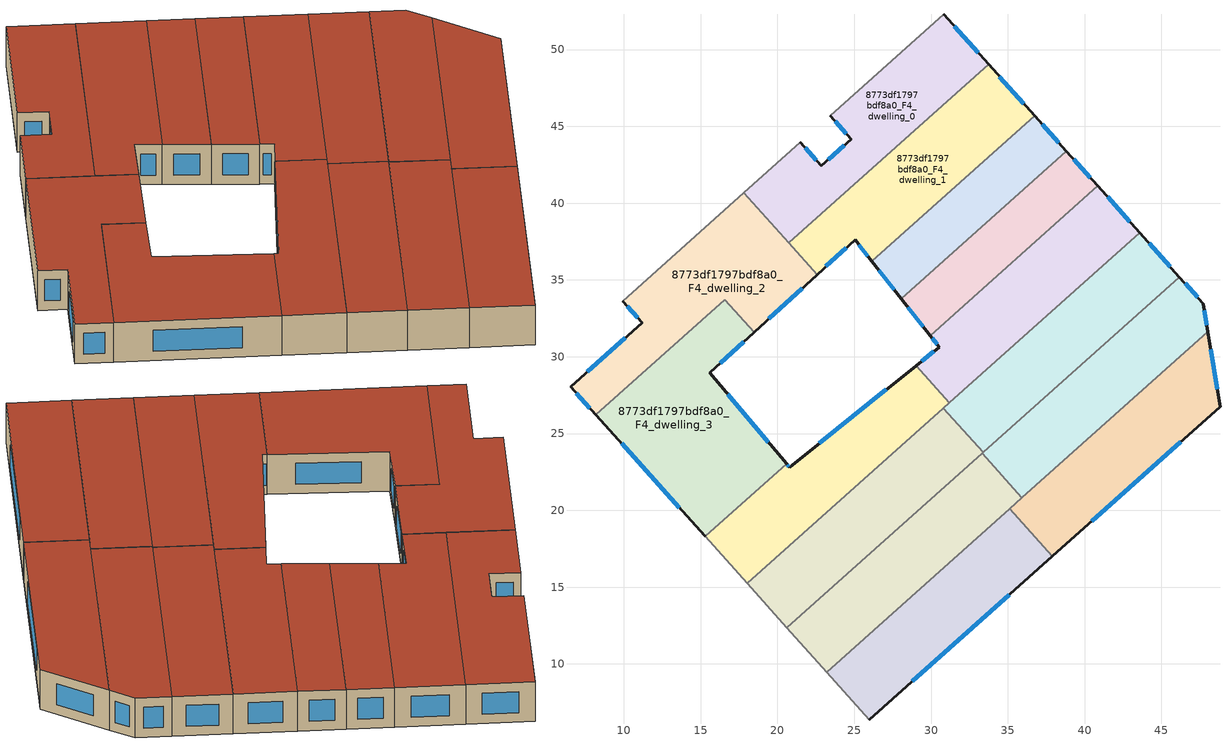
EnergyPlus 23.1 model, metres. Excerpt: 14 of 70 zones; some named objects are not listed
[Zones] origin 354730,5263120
8773df1797bdf8a0_F4_dwelling_0
 floor to 8773df1797bdf8a0_F3_dwelling_0 (EU_floor_Construction): 30.83,52.29 33.75,49.03 20.73,37.41 17.82,40.68 21.49,43.95 22.85,42.43 24.81,44.17 23.45,45.7 z12
 wall outside (EU_wall_Construction): 23.45,45.7 24.81,44.17 22.85,42.43 21.49,43.95 / 33.75,49.03 30.83,52.29 z12:15
 wall adiabatic (EU_wall_Construction): 30.83,52.29 23.45,45.7 / 21.49,43.95 17.82,40.68 z12:15
 wall to 8773df1797bdf8a0_F4_dwelling_1 (EU_wall_Construction): 20.73,37.41 33.75,49.03 z12:15
 wall to 8773df1797bdf8a0_F4_dwelling_2 (EU_wall_Construction): 17.82,40.68 20.73,37.41 z12:15
 window (EU_Window_Construction): 22.53,42.79 21.81,43.6 / 24.35,43.76 23.31,42.84 / 23.77,45.34 24.49,44.53 / 33.06,49.8 31.51,51.52 z12.7:14.3
 roof outside (EU_roof_Construction): 24.81,44.17 22.85,42.43 21.49,43.95 17.82,40.68 20.73,37.41 33.75,49.03 30.83,52.29 23.45,45.7 z15
8773df1797bdf8a0_F4_dwelling_1
 floor to 8773df1797bdf8a0_F3_dwelling_1 (EU_floor_Construction): 33.75,49.03 36.76,45.68 26.15,36.21 25.05,37.62 22.57,35.35 20.73,37.41 z12
 wall outside (EU_wall_Construction): 36.76,45.68 33.75,49.03 / 22.57,35.35 25.05,37.62 26.15,36.21 z12:15
 wall to 8773df1797bdf8a0_F4_dwelling_4 (EU_wall_Construction): 26.15,36.21 36.76,45.68 z12:15
 wall to 8773df1797bdf8a0_F4_dwelling_2 (EU_wall_Construction): 20.73,37.41 22.57,35.35 z12:15
 window (EU_Window_Construction): 36.05,46.47 34.45,48.25 / 25.31,37.29 25.89,36.54 / 23.15,35.88 24.47,37.08 z12.7:14.3
 roof outside (EU_roof_Construction): 36.76,45.68 33.75,49.03 20.73,37.41 22.57,35.35 25.05,37.62 26.15,36.21 z15
8773df1797bdf8a0_F4_dwelling_10
 floor to 8773df1797bdf8a0_F3_dwelling_10 (EU_floor_Construction): 47.72,33.46 48.02,31.62 35.91,20.81 33.32,23.71 46.17,35.19 z12
 wall outside (EU_wall_Construction): 48.02,31.62 47.72,33.46 46.17,35.19 z12:15
 wall to 8773df1797bdf8a0_F4_dwelling_11 (EU_wall_Construction): 33.32,23.71 35.91,20.81 z12:15
 wall to 8773df1797bdf8a0_F4_dwelling_12 (EU_wall_Construction): 35.91,20.81 48.02,31.62 z12:15
 wall to 8773df1797bdf8a0_F4_dwelling_8 (EU_wall_Construction): 46.17,35.19 33.39,23.77 z12:15
 wall to 8773df1797bdf8a0_F4_dwelling_9 (EU_wall_Construction): 33.39,23.77 33.32,23.71 z12:15
 window (EU_Window_Construction): 47.95,32.05 47.79,33.03 / 47.36,33.87 46.54,34.78 z12.7:14.3
 roof outside (EU_roof_Construction): 48.02,31.62 47.72,33.46 46.17,35.19 33.32,23.71 35.91,20.81 z15
8773df1797bdf8a0_F4_dwelling_11
 floor to 8773df1797bdf8a0_F3_dwelling_11 (EU_floor_Construction): 33.32,23.71 35.91,20.81 23.21,9.47 20.61,12.37 z12
 wall adiabatic (EU_wall_Construction): 20.61,12.37 23.21,9.47 z12:15
 wall to 8773df1797bdf8a0_F4_dwelling_13 (EU_wall_Construction): 23.21,9.47 35.13,20.11 z12:15
 wall to 8773df1797bdf8a0_F4_dwelling_9 (EU_wall_Construction): 33.32,23.71 20.61,12.37 z12:15
 wall to 8773df1797bdf8a0_F4_dwelling_12 (EU_wall_Construction): 35.13,20.11 35.91,20.81 z12:15
 roof outside (EU_roof_Construction): 35.91,20.81 33.32,23.71 20.61,12.37 23.21,9.47 z15
8773df1797bdf8a0_F4_dwelling_12
 floor to 8773df1797bdf8a0_F3_dwelling_12 (EU_floor_Construction): 48.02,31.62 48.81,26.75 37.9,17.01 35.13,20.11 z12
 wall outside (EU_wall_Construction): 37.9,17.01 48.81,26.75 48.02,31.62 z12:15
 wall to 8773df1797bdf8a0_F4_dwelling_13 (EU_wall_Construction): 35.13,20.11 37.9,17.01 z12:15
 window (EU_Window_Construction): 40.46,19.3 46.25,24.46 / 48.63,27.89 48.21,30.48 z12.7:14.3
 roof outside (EU_roof_Construction): 48.81,26.75 48.02,31.62 35.13,20.11 37.9,17.01 z15
8773df1797bdf8a0_F4_dwelling_13
 floor to 8773df1797bdf8a0_F3_dwelling_13 (EU_floor_Construction): 35.13,20.11 37.9,17.01 25.98,6.38 23.21,9.47 z12
 wall outside (EU_wall_Construction): 25.98,6.38 37.9,17.01 z12:15
 wall adiabatic (EU_wall_Construction): 23.21,9.47 25.98,6.38 z12:15
 window (EU_Window_Construction): 28.78,8.88 35.1,14.51 z12.7:14.3
 roof outside (EU_roof_Construction): 37.9,17.01 35.13,20.11 23.21,9.47 25.98,6.38 z15
8773df1797bdf8a0_F4_dwelling_2
 floor to 8773df1797bdf8a0_F3_dwelling_2 (EU_floor_Construction): 17.82,40.68 22.57,35.35 18.47,31.59 16.58,33.71 8.18,26.21 6.52,28.06 11.18,32.21 9.92,33.62 z12
 wall outside (EU_wall_Construction): 9.92,33.62 11.18,32.21 6.52,28.06 8.18,26.21 / 18.47,31.59 22.57,35.35 z12:15
 wall adiabatic (EU_wall_Construction): 17.82,40.68 9.92,33.62 z12:15
 wall to 8773df1797bdf8a0_F4_dwelling_3 (EU_wall_Construction): 8.18,26.21 16.58,33.71 18.47,31.59 z12:15
 window (EU_Window_Construction): 10.09,31.24 7.62,29.03 / 10.21,33.29 10.89,32.54 / 19.44,32.47 21.61,34.47 / 6.91,27.62 7.79,26.64 z12.7:14.3
 roof outside (EU_roof_Construction): 18.47,31.59 22.57,35.35 17.82,40.68 9.92,33.62 11.18,32.21 6.52,28.06 8.18,26.21 16.58,33.71 z15
8773df1797bdf8a0_F4_dwelling_3
 floor to 8773df1797bdf8a0_F3_dwelling_3 (EU_floor_Construction): 18.47,31.59 15.59,28.94 20.59,23.03 15.29,18.3 8.18,26.21 16.58,33.71 z12
 wall outside (EU_wall_Construction): 20.59,23.03 15.59,28.94 18.47,31.59 / 8.18,26.21 15.29,18.3 z12:15
 wall to 8773df1797bdf8a0_F4_dwelling_7 (EU_wall_Construction): 15.29,18.3 20.59,23.03 z12:15
 window (EU_Window_Construction): 16.26,29.57 17.8,30.97 / 19.41,24.42 16.76,27.56 / 9.85,24.35 13.62,20.15 z12.7:14.3
 roof outside (EU_roof_Construction): 20.59,23.03 15.59,28.94 18.47,31.59 16.58,33.71 8.18,26.21 15.29,18.3 z15
8773df1797bdf8a0_F4_dwelling_4
 floor to 8773df1797bdf8a0_F3_dwelling_4 (EU_floor_Construction): 36.76,45.68 38.81,43.39 28.05,33.79 26.15,36.21 z12
 wall outside (EU_wall_Construction): 38.81,43.39 36.76,45.68 / 26.15,36.21 28.05,33.79 z12:15
 wall to 8773df1797bdf8a0_F4_dwelling_5 (EU_wall_Construction): 28.05,33.79 38.81,43.39 z12:15
 window (EU_Window_Construction): 38.33,43.93 37.24,45.15 / 26.59,35.64 27.6,34.36 z12.7:14.3
 roof outside (EU_roof_Construction): 38.81,43.39 36.76,45.68 26.15,36.21 28.05,33.79 z15
8773df1797bdf8a0_F4_dwelling_5
 floor to 8773df1797bdf8a0_F3_dwelling_5 (EU_floor_Construction): 38.81,43.39 40.85,41.12 29.94,31.38 28.05,33.79 z12
 wall outside (EU_wall_Construction): 40.85,41.12 38.81,43.39 / 28.05,33.79 29.94,31.38 z12:15
 wall to 8773df1797bdf8a0_F4_dwelling_6 (EU_wall_Construction): 29.94,31.38 40.85,41.12 z12:15
 window (EU_Window_Construction): 40.37,41.65 39.29,42.86 / 28.49,33.22 29.5,31.94 z12.7:14.3
 roof outside (EU_roof_Construction): 40.85,41.12 38.81,43.39 28.05,33.79 29.94,31.38 z15
8773df1797bdf8a0_F4_dwelling_6
 floor to 8773df1797bdf8a0_F3_dwelling_6 (EU_floor_Construction): 40.85,41.12 43.59,38.07 31.2,27 29.03,29.43 30.53,30.63 29.94,31.38 z12
 wall outside (EU_wall_Construction): 43.59,38.07 40.85,41.12 / 29.94,31.38 30.53,30.63 29.03,29.43 z12:15
 wall to 8773df1797bdf8a0_F4_dwelling_7 (EU_wall_Construction): 29.03,29.43 31.2,27 z12:15
 wall to 8773df1797bdf8a0_F4_dwelling_8 (EU_wall_Construction): 31.2,27 43.59,38.07 z12:15
 window (EU_Window_Construction): 42.95,38.78 41.49,40.4 / 30.17,30.35 29.38,29.71 / 30.08,31.2 30.39,30.81 z12.7:14.3
 roof outside (EU_roof_Construction): 43.59,38.07 40.85,41.12 29.94,31.38 30.53,30.63 29.03,29.43 31.2,27 z15
8773df1797bdf8a0_F4_dwelling_7
 floor to 8773df1797bdf8a0_F3_dwelling_7 (EU_floor_Construction): 29.03,29.43 31.2,27 18.02,15.25 15.29,18.3 20.59,23.03 20.78,22.8 z12
 wall outside (EU_wall_Construction): 29.03,29.43 20.78,22.8 20.59,23.03 z12:15
 wall adiabatic (EU_wall_Construction): 15.29,18.3 18.02,15.25 z12:15
 wall to 8773df1797bdf8a0_F4_dwelling_9 (EU_wall_Construction): 18.02,15.25 30.81,26.66 z12:15
 wall to 8773df1797bdf8a0_F4_dwelling_8 (EU_wall_Construction): 30.81,26.66 31.2,27 z12:15
 window (EU_Window_Construction): 27.09,27.87 22.72,24.36 / 20.74,22.85 20.63,22.98 z12.7:14.3
 roof outside (EU_roof_Construction): 31.2,27 29.03,29.43 20.78,22.8 20.59,23.03 15.29,18.3 18.02,15.25 z15
8773df1797bdf8a0_F4_dwelling_8
 floor to 8773df1797bdf8a0_F3_dwelling_8 (EU_floor_Construction): 43.59,38.07 46.17,35.19 33.39,23.77 30.81,26.66 z12
 wall outside (EU_wall_Construction): 46.17,35.19 43.59,38.07 z12:15
 wall to 8773df1797bdf8a0_F4_dwelling_9 (EU_wall_Construction): 30.81,26.66 33.39,23.77 z12:15
 window (EU_Window_Construction): 45.57,35.86 44.2,37.39 z12.7:14.3
 roof outside (EU_roof_Construction): 46.17,35.19 43.59,38.07 30.81,26.66 33.39,23.77 z15
8773df1797bdf8a0_F4_dwelling_9
 floor to 8773df1797bdf8a0_F3_dwelling_9 (EU_floor_Construction): 30.81,26.66 33.39,23.77 20.61,12.37 18.02,15.25 z12
 wall adiabatic (EU_wall_Construction): 18.02,15.25 20.61,12.37 z12:15
 roof outside (EU_roof_Construction): 33.39,23.77 30.81,26.66 18.02,15.25 20.61,12.37 z15
[Building]
EU S2 Campaign: North Axis=0; Terrain=City; Solar Distribution=FullExterior
[Site:Location]
Budapest.Ferenc.Liszt.Intl.AP: Latitude=47.437; Longitude=19.256; Time Zone=1; Elevation=185
[SizingPeriod:WeatherFileDays]
AnnualSizingPeriod: Begin Month=1; Begin Day of Month=1; End Month=12; End Day of Month=31; Day of Week for Start Day=Monday; Use Weather File Daylight Saving Period=No; Use Weather File Rain and Snow Indicators=No
[MATERIAL]
EU_InternalMass_Material: Roughness=MediumRough; Thickness=0.1; Conductivity=1; Density=1800; Specific Heat=900; Thermal Absorptance=0.9; Solar Absorptance=0.7; Visible Absorptance=0.7
[MATERIAL:NOMASS] Roughness=MediumRough; Thermal Absorptance=0.9; Solar Absorptance=0.7; Visible Absorptance=0.7
Name | Thermal Resistance
EU_wall_NoMass | 0.832559
EU_roof_NoMass | 1.39638
EU_floor_NoMass | 0.872794
[WINDOWMATERIAL:SIMPLEGLAZINGSYSTEM]
EU_Window_SimpleGlazing: UFactor=2.79869; Solar Heat Gain Coefficient=0.75; Visible Transmittance=0.75
[CONSTRUCTION]
EU_wall_Construction: EU_wall_NoMass
EU_roof_Construction: EU_roof_NoMass
EU_floor_Construction: EU_floor_NoMass
EU_Window_Construction: EU_Window_SimpleGlazing
EU_InternalMass_Construction: EU_InternalMass_Material
[ZONE] Type=1; Multiplier=1; Ceiling Height=autocalculate; Floor Area=autocalculate; Part of Total Floor Area=Yes
Name | Volume
8773df1797bdf8a0_F4_dwelling_0 | 212.594
8773df1797bdf8a0_F4_dwelling_1 | 218.421
8773df1797bdf8a0_F4_dwelling_10 | 198.93
8773df1797bdf8a0_F4_dwelling_11 | 198.931
8773df1797bdf8a0_F4_dwelling_12 | 198.965
8773df1797bdf8a0_F4_dwelling_13 | 198.981
8773df1797bdf8a0_F4_dwelling_2 | 232.085
8773df1797bdf8a0_F4_dwelling_3 | 265.197
8773df1797bdf8a0_F4_dwelling_4 | 132.079
8773df1797bdf8a0_F4_dwelling_5 | 133.341
8773df1797bdf8a0_F4_dwelling_6 | 198.934
8773df1797bdf8a0_F4_dwelling_7 | 198.952
8773df1797bdf8a0_F4_dwelling_8 | 198.966
8773df1797bdf8a0_F4_dwelling_9 | 198.944
[INTERNALMASS] Construction=EU_InternalMass_Construction
Name | Zone or ZoneList | Surface Area
8773df1797bdf8a0_F4_dwelling_0_EU_InternalMass | 8773df1797bdf8a0_F4_dwelling_0 | 70.8596
8773df1797bdf8a0_F4_dwelling_1_EU_InternalMass | 8773df1797bdf8a0_F4_dwelling_1 | 72.8072
8773df1797bdf8a0_F4_dwelling_2_EU_InternalMass | 8773df1797bdf8a0_F4_dwelling_2 | 77.362
8773df1797bdf8a0_F4_dwelling_3_EU_InternalMass | 8773df1797bdf8a0_F4_dwelling_3 | 88.4031
8773df1797bdf8a0_F4_dwelling_4_EU_InternalMass | 8773df1797bdf8a0_F4_dwelling_4 | 44.0262
8773df1797bdf8a0_F4_dwelling_5_EU_InternalMass | 8773df1797bdf8a0_F4_dwelling_5 | 44.4469
8773df1797bdf8a0_F4_dwelling_6_EU_InternalMass | 8773df1797bdf8a0_F4_dwelling_6 | 66.3101
8773df1797bdf8a0_F4_dwelling_7_EU_InternalMass | 8773df1797bdf8a0_F4_dwelling_7 | 66.3178
8773df1797bdf8a0_F4_dwelling_8_EU_InternalMass | 8773df1797bdf8a0_F4_dwelling_8 | 66.3223
8773df1797bdf8a0_F4_dwelling_9_EU_InternalMass | 8773df1797bdf8a0_F4_dwelling_9 | 66.3138
8773df1797bdf8a0_F4_dwelling_10_EU_InternalMass | 8773df1797bdf8a0_F4_dwelling_10 | 66.3098
8773df1797bdf8a0_F4_dwelling_11_EU_InternalMass | 8773df1797bdf8a0_F4_dwelling_11 | 66.31
8773df1797bdf8a0_F4_dwelling_12_EU_InternalMass | 8773df1797bdf8a0_F4_dwelling_12 | 66.3229
8773df1797bdf8a0_F4_dwelling_13_EU_InternalMass | 8773df1797bdf8a0_F4_dwelling_13 | 66.3272
[OTHEREQUIPMENT] Fuel Type=Electricity; Design Level Calculation Method=Watts/Area; Power per Zone Floor Area=1; Fraction Latent=0; Fraction Radiant=0; Fraction Lost=0; Carbon Dioxide Generation Rate=0; EndUse Subcategory=EU_Step8_InternalGains
Name | Zone or ZoneList or Space or SpaceList | Schedule
EU_Step8_InternalGain_8773df1797bdf8a0_F4_dwelling_0_f000 | 8773df1797bdf8a0_F4_dwelling_0 | EU_Step8_GainSchedule_8773df1797bdf8a0_F4_dwelling_0_f000
EU_Step8_InternalGain_8773df1797bdf8a0_F4_dwelling_1_f000 | 8773df1797bdf8a0_F4_dwelling_1 | EU_Step8_GainSchedule_8773df1797bdf8a0_F4_dwelling_1_f000
EU_Step8_InternalGain_8773df1797bdf8a0_F4_dwelling_2_f000 | 8773df1797bdf8a0_F4_dwelling_2 | EU_Step8_GainSchedule_8773df1797bdf8a0_F4_dwelling_2_f000
EU_Step8_InternalGain_8773df1797bdf8a0_F4_dwelling_3_f000 | 8773df1797bdf8a0_F4_dwelling_3 | EU_Step8_GainSchedule_8773df1797bdf8a0_F4_dwelling_3_f000
EU_Step8_InternalGain_8773df1797bdf8a0_F4_dwelling_4_f000 | 8773df1797bdf8a0_F4_dwelling_4 | EU_Step8_GainSchedule_8773df1797bdf8a0_F4_dwelling_4_f000
EU_Step8_InternalGain_8773df1797bdf8a0_F4_dwelling_5_f000 | 8773df1797bdf8a0_F4_dwelling_5 | EU_Step8_GainSchedule_8773df1797bdf8a0_F4_dwelling_5_f000
EU_Step8_InternalGain_8773df1797bdf8a0_F4_dwelling_6_f000 | 8773df1797bdf8a0_F4_dwelling_6 | EU_Step8_GainSchedule_8773df1797bdf8a0_F4_dwelling_6_f000
EU_Step8_InternalGain_8773df1797bdf8a0_F4_dwelling_7_f000 | 8773df1797bdf8a0_F4_dwelling_7 | EU_Step8_GainSchedule_8773df1797bdf8a0_F4_dwelling_7_f000
EU_Step8_InternalGain_8773df1797bdf8a0_F4_dwelling_8_f000 | 8773df1797bdf8a0_F4_dwelling_8 | EU_Step8_GainSchedule_8773df1797bdf8a0_F4_dwelling_8_f000
EU_Step8_InternalGain_8773df1797bdf8a0_F4_dwelling_9_f000 | 8773df1797bdf8a0_F4_dwelling_9 | EU_Step8_GainSchedule_8773df1797bdf8a0_F4_dwelling_9_f000
EU_Step8_InternalGain_8773df1797bdf8a0_F4_dwelling_10_f000 | 8773df1797bdf8a0_F4_dwelling_10 | EU_Step8_GainSchedule_8773df1797bdf8a0_F4_dwelling_10_f000
EU_Step8_InternalGain_8773df1797bdf8a0_F4_dwelling_11_f000 | 8773df1797bdf8a0_F4_dwelling_11 | EU_Step8_GainSchedule_8773df1797bdf8a0_F4_dwelling_11_f000
EU_Step8_InternalGain_8773df1797bdf8a0_F4_dwelling_12_f000 | 8773df1797bdf8a0_F4_dwelling_12 | EU_Step8_GainSchedule_8773df1797bdf8a0_F4_dwelling_12_f000
EU_Step8_InternalGain_8773df1797bdf8a0_F4_dwelling_13_f000 | 8773df1797bdf8a0_F4_dwelling_13 | EU_Step8_GainSchedule_8773df1797bdf8a0_F4_dwelling_13_f000
[ZONEVENTILATION:DESIGNFLOWRATE] Schedule=EU_AlwaysOn; Design Flow Rate Calculation Method=AirChanges/Hour; Air Changes per Hour=0.475469; Ventilation Type=Natural; Fan Pressure Rise=0; Fan Total Efficiency=1; Constant Term Coefficient=1; Temperature Term Coefficient=0; Velocity Term Coefficient=0; Velocity Squared Term Coefficient=0; Minimum Indoor Temperature=-100; Maximum Indoor Temperature=100; Delta Temperature=-100; Minimum Outdoor Temperature=-100; Maximum Outdoor Temperature=100; Maximum Wind Speed=40
Name | Zone or ZoneList or Space or SpaceList
EU_ConstantAir_8773df1797bdf8a0_F4_dwelling_0 | 8773df1797bdf8a0_F4_dwelling_0
EU_ConstantAir_8773df1797bdf8a0_F4_dwelling_1 | 8773df1797bdf8a0_F4_dwelling_1
EU_ConstantAir_8773df1797bdf8a0_F4_dwelling_2 | 8773df1797bdf8a0_F4_dwelling_2
EU_ConstantAir_8773df1797bdf8a0_F4_dwelling_3 | 8773df1797bdf8a0_F4_dwelling_3
EU_ConstantAir_8773df1797bdf8a0_F4_dwelling_4 | 8773df1797bdf8a0_F4_dwelling_4
EU_ConstantAir_8773df1797bdf8a0_F4_dwelling_5 | 8773df1797bdf8a0_F4_dwelling_5
EU_ConstantAir_8773df1797bdf8a0_F4_dwelling_6 | 8773df1797bdf8a0_F4_dwelling_6
EU_ConstantAir_8773df1797bdf8a0_F4_dwelling_7 | 8773df1797bdf8a0_F4_dwelling_7
EU_ConstantAir_8773df1797bdf8a0_F4_dwelling_8 | 8773df1797bdf8a0_F4_dwelling_8
EU_ConstantAir_8773df1797bdf8a0_F4_dwelling_9 | 8773df1797bdf8a0_F4_dwelling_9
EU_ConstantAir_8773df1797bdf8a0_F4_dwelling_10 | 8773df1797bdf8a0_F4_dwelling_10
EU_ConstantAir_8773df1797bdf8a0_F4_dwelling_11 | 8773df1797bdf8a0_F4_dwelling_11
EU_ConstantAir_8773df1797bdf8a0_F4_dwelling_12 | 8773df1797bdf8a0_F4_dwelling_12
EU_ConstantAir_8773df1797bdf8a0_F4_dwelling_13 | 8773df1797bdf8a0_F4_dwelling_13
[HVACTEMPLATE:ZONE:IDEALLOADSAIRSYSTEM] System Availability Schedule=EU_AlwaysOn; Maximum Heating Supply Air Temperature=50; Minimum Cooling Supply Air Temperature=13; Maximum Heating Supply Air Humidity Ratio=0.0156; Minimum Cooling Supply Air Humidity Ratio=0.0077; Heating Limit=NoLimit; Cooling Limit=NoLimit; Heating Availability Schedule=EU_AlwaysOn; Cooling Availability Schedule=EU_CoolingOff; Dehumidification Control Type=ConstantSensibleHeatRatio; Cooling Sensible Heat Ratio=0.7; Dehumidification Setpoint=60; Humidification Control Type=None; Humidification Setpoint=30; Outdoor Air Method=None; Outdoor Air Flow Rate per Person=0.00944; Outdoor Air Flow Rate per Zone Floor Area=0; Outdoor Air Flow Rate per Zone=0; Demand Controlled Ventilation Type=None; Outdoor Air Economizer Type=NoEconomizer; Heat Recovery Type=None; Sensible Heat Recovery Effectiveness=0.7; Latent Heat Recovery Effectiveness=0.65
Name | Template Thermostat
8773df1797bdf8a0_F4_dwelling_0 | EU_HeatOnly_8773df1797bdf8a0_F4_dwelling_0
8773df1797bdf8a0_F4_dwelling_1 | EU_HeatOnly_8773df1797bdf8a0_F4_dwelling_1
8773df1797bdf8a0_F4_dwelling_2 | EU_HeatOnly_8773df1797bdf8a0_F4_dwelling_2
8773df1797bdf8a0_F4_dwelling_3 | EU_HeatOnly_8773df1797bdf8a0_F4_dwelling_3
8773df1797bdf8a0_F4_dwelling_4 | EU_HeatOnly_8773df1797bdf8a0_F4_dwelling_4
8773df1797bdf8a0_F4_dwelling_5 | EU_HeatOnly_8773df1797bdf8a0_F4_dwelling_5
8773df1797bdf8a0_F4_dwelling_6 | EU_HeatOnly_8773df1797bdf8a0_F4_dwelling_6
8773df1797bdf8a0_F4_dwelling_7 | EU_HeatOnly_8773df1797bdf8a0_F4_dwelling_7
8773df1797bdf8a0_F4_dwelling_8 | EU_HeatOnly_8773df1797bdf8a0_F4_dwelling_8
8773df1797bdf8a0_F4_dwelling_9 | EU_HeatOnly_8773df1797bdf8a0_F4_dwelling_9
8773df1797bdf8a0_F4_dwelling_10 | EU_HeatOnly_8773df1797bdf8a0_F4_dwelling_10
8773df1797bdf8a0_F4_dwelling_11 | EU_HeatOnly_8773df1797bdf8a0_F4_dwelling_11
8773df1797bdf8a0_F4_dwelling_12 | EU_HeatOnly_8773df1797bdf8a0_F4_dwelling_12
8773df1797bdf8a0_F4_dwelling_13 | EU_HeatOnly_8773df1797bdf8a0_F4_dwelling_13
[SIZING:ZONE] Zone Cooling Design Supply Air Temperature Input Method=SupplyAirTemperature; Zone Cooling Design Supply Air Temperature=13; Zone Heating Design Supply Air Temperature Input Method=SupplyAirTemperature; Zone Heating Design Supply Air Temperature=50; Zone Cooling Design Supply Air Humidity Ratio=0.008; Zone Heating Design Supply Air Humidity Ratio=0.008; Cooling Design Air Flow Method=DesignDay; Cooling Design Air Flow Rate=0; Cooling Minimum Air Flow per Zone Floor Area=0.000762; Cooling Minimum Air Flow=0; Cooling Minimum Air Flow Fraction=0.2; Heating Design Air Flow Method=DesignDay; Heating Design Air Flow Rate=0; Heating Maximum Air Flow per Zone Floor Area=0.002032; Heating Maximum Air Flow=0.141576; Heating Maximum Air Flow Fraction=0.3; Account for Dedicated Outdoor Air System=No; Dedicated Outdoor Air System Control Strategy=NeutralSupplyAir; Dedicated Outdoor Air Low Setpoint Temperature for Design=autosize; Dedicated Outdoor Air High Setpoint Temperature for Design=autosize; Zone Load Sizing Method=Sensible Load Only No Latent Load; Zone Latent Cooling Design Supply Air Humidity Ratio Input Method=HumidityRatioDifference; Zone Cooling Design Supply Air Humidity Ratio Difference=0.005; Zone Latent Heating Design Supply Air Humidity Ratio Input Method=HumidityRatioDifference; Zone Humidification Design Supply Air Humidity Ratio Difference=0.005
8773df1797bdf8a0_F4_dwelling_0; 8773df1797bdf8a0_F4_dwelling_1; 8773df1797bdf8a0_F4_dwelling_2; 8773df1797bdf8a0_F4_dwelling_3; 8773df1797bdf8a0_F4_dwelling_4; 8773df1797bdf8a0_F4_dwelling_5; 8773df1797bdf8a0_F4_dwelling_6; 8773df1797bdf8a0_F4_dwelling_7; 8773df1797bdf8a0_F4_dwelling_8; 8773df1797bdf8a0_F4_dwelling_9; 8773df1797bdf8a0_F4_dwelling_10; 8773df1797bdf8a0_F4_dwelling_11; 8773df1797bdf8a0_F4_dwelling_12; 8773df1797bdf8a0_F4_dwelling_13
[SCHEDULE:CONSTANT]
Name | Hourly Value
EU_AlwaysOn | 1
EU_CoolingOff | 0
[SCHEDULE:FILE] Column Number=1; Rows to Skip at Top=0; Number of Hours of Data=8760; Column Separator=Comma; Interpolate to Timestep=No; Minutes per Item=60; Adjust Schedule for Daylight Savings=Yes
Name | File
EU_Step8_GainSchedule_8773df1797bdf8a0_F4_dwelling_0_f000 | ../../schedules/8773df1797bdf8a0/8773df1797bdf8a0_F4_dwelling_0_f000_gain.csv
EU_Step8_GainSchedule_8773df1797bdf8a0_F4_dwelling_1_f000 | ../../schedules/8773df1797bdf8a0/8773df1797bdf8a0_F4_dwelling_1_f000_gain.csv
EU_Step8_GainSchedule_8773df1797bdf8a0_F4_dwelling_2_f000 | ../../schedules/8773df1797bdf8a0/8773df1797bdf8a0_F4_dwelling_2_f000_gain.csv
EU_Step8_GainSchedule_8773df1797bdf8a0_F4_dwelling_3_f000 | ../../schedules/8773df1797bdf8a0/8773df1797bdf8a0_F4_dwelling_3_f000_gain.csv
EU_Step8_GainSchedule_8773df1797bdf8a0_F4_dwelling_4_f000 | ../../schedules/8773df1797bdf8a0/8773df1797bdf8a0_F4_dwelling_4_f000_gain.csv
EU_Step8_GainSchedule_8773df1797bdf8a0_F4_dwelling_5_f000 | ../../schedules/8773df1797bdf8a0/8773df1797bdf8a0_F4_dwelling_5_f000_gain.csv
EU_Step8_GainSchedule_8773df1797bdf8a0_F4_dwelling_6_f000 | ../../schedules/8773df1797bdf8a0/8773df1797bdf8a0_F4_dwelling_6_f000_gain.csv
EU_Step8_GainSchedule_8773df1797bdf8a0_F4_dwelling_7_f000 | ../../schedules/8773df1797bdf8a0/8773df1797bdf8a0_F4_dwelling_7_f000_gain.csv
EU_Step8_GainSchedule_8773df1797bdf8a0_F4_dwelling_8_f000 | ../../schedules/8773df1797bdf8a0/8773df1797bdf8a0_F4_dwelling_8_f000_gain.csv
EU_Step8_GainSchedule_8773df1797bdf8a0_F4_dwelling_9_f000 | ../../schedules/8773df1797bdf8a0/8773df1797bdf8a0_F4_dwelling_9_f000_gain.csv
EU_Step8_GainSchedule_8773df1797bdf8a0_F4_dwelling_10_f000 | ../../schedules/8773df1797bdf8a0/8773df1797bdf8a0_F4_dwelling_10_f000_gain.csv
EU_Step8_GainSchedule_8773df1797bdf8a0_F4_dwelling_11_f000 | ../../schedules/8773df1797bdf8a0/8773df1797bdf8a0_F4_dwelling_11_f000_gain.csv
EU_Step8_GainSchedule_8773df1797bdf8a0_F4_dwelling_12_f000 | ../../schedules/8773df1797bdf8a0/8773df1797bdf8a0_F4_dwelling_12_f000_gain.csv
EU_Step8_GainSchedule_8773df1797bdf8a0_F4_dwelling_13_f000 | ../../schedules/8773df1797bdf8a0/8773df1797bdf8a0_F4_dwelling_13_f000_gain.csv
